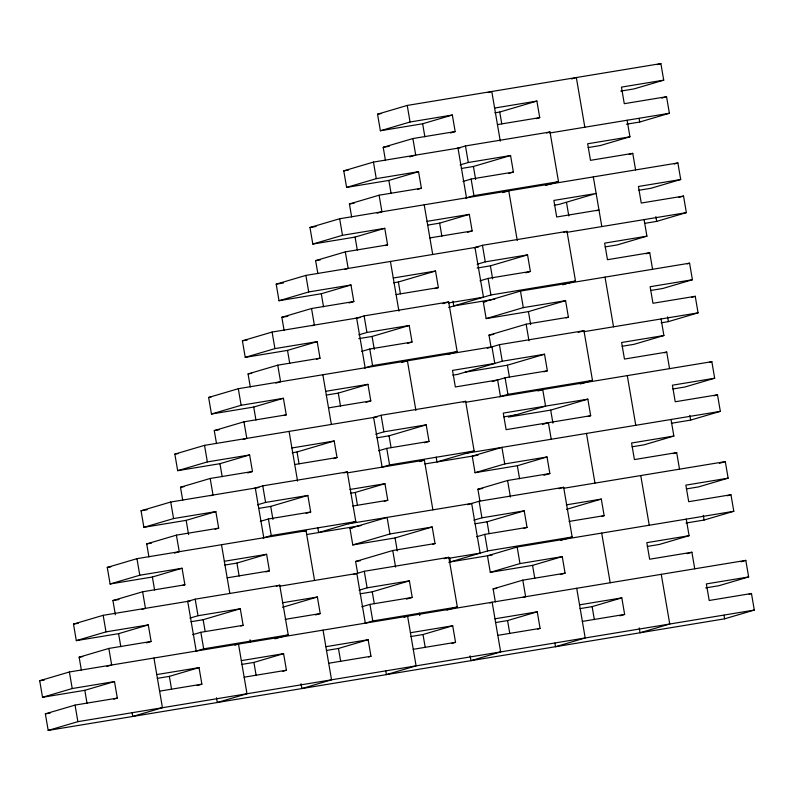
<?xml version="1.0" encoding="UTF-8"?>
<svg xmlns="http://www.w3.org/2000/svg" width="794" height="794" viewBox="0 0 794 794"><rect width="100%" height="100%" fill="white"/><g stroke="black" fill="none" stroke-linecap="round" stroke-linejoin="round"><path stroke-width="1.19" d="M450.416 132.985L455.17 131.576L452.342 115.021L422.646 123.775L380.376 130.752L377.547 114.187L407.233 105.433L660.886 63.589L663.724 80.154L634.029 88.908L620.749 91.102M488.221 92.541L491.784 91.489L500.28 141.163M380.376 130.752L410.061 121.998L452.342 115.021M571.591 78.943L576.335 77.534L584.831 127.219M657.323 64.642L660.886 63.589M494.91 112.827L499.744 112.033L536.893 101.076L539.721 117.631L536.238 118.663M385.427 160.319L383.204 147.307L412.89 138.553L455.17 131.576M417.823 189.29L421.386 188.238L418.557 171.673L388.862 180.427L346.591 187.404L343.762 170.849L373.448 162.085L460.411 147.744M409.783 156.865L415.719 155.118L412.89 138.553M457.334 148.339L465.463 145.937L550.014 131.993L558.5 181.667L545.736 185.439M346.591 187.404L376.277 178.65L418.557 171.673M661.799 98.109L666.553 96.709L669.382 113.274L639.696 122.028L626.406 124.221M546.53 133.015L550.014 131.993M460.163 164.894L468.291 162.502L510.562 155.525L513.4 172.09L508.756 173.459M461.344 168.477L473.423 166.482L510.562 155.525M351.643 216.98L349.42 203.969L379.105 195.205L421.386 188.238M462.991 181.459L471.12 179.057L513.4 172.09M385.229 245.584L387.601 244.889L384.772 228.325L355.077 237.088L312.806 244.056L309.978 227.501L339.663 218.747L677.878 162.949L680.706 179.513L651.011 188.267L638.932 190.262M627.101 120.241L629.94 136.806L600.244 145.56L588.165 147.555M377.19 213.169L381.944 211.77L379.105 195.205M465.83 198.014L473.949 195.622L558.5 181.667M312.806 244.056L342.492 235.302L384.772 228.325M629.205 154.413L632.768 153.361L635.597 169.926M502.83 192.595L508.765 190.848L517.261 240.522M427.559 225.129L439.638 223.134L469.323 214.38L472.152 230.935L467.398 232.344M317.858 273.632L315.635 260.621L345.321 251.867L387.601 244.889M674.314 164.001L677.878 162.949M349.062 302.941L353.816 301.541L350.988 284.986L321.302 293.74L279.022 300.718L276.193 284.153L305.879 275.399L478.603 246.904M344.596 269.474L348.159 268.422L345.321 251.867M279.022 300.718L308.707 291.954L350.988 284.986M596.661 210.698L598.984 210.013L556.703 216.99L553.875 200.435L596.155 193.458L559.006 204.415L554.172 205.209M474.316 247.698L482.444 245.296L566.995 231.352L575.491 281.026L562.718 284.798M678.781 197.468L683.535 196.068L686.363 212.633L656.678 221.387L644.599 223.382M563.512 232.374L566.995 231.352M393.556 282.783L398.389 281.989L435.539 271.032L438.367 287.597L434.884 288.619M284.073 330.284L281.85 317.272L311.536 308.519L353.816 301.541M477.144 264.253L485.273 261.861L527.553 254.884L530.382 271.449L525.737 272.818M477.115 268.035L490.404 265.841L527.553 254.884M316.469 359.245L320.032 358.193L317.203 341.638L287.517 350.392L245.237 357.369L242.408 340.805L272.094 332.051L360.268 317.501M311.992 325.778L314.374 325.074L311.536 308.519M479.983 280.818L488.102 278.416L530.382 271.449M355.98 318.295L364.109 315.903L448.66 301.958L457.155 351.633L447.866 354.372M644.093 219.601L646.921 236.165L617.236 244.919L605.147 246.914M245.237 357.369L274.923 348.606L317.203 341.638M442.853 303.665L448.66 301.958M448.65 307.457L490.93 294.981L575.491 281.026M358.809 334.86L366.937 332.458L409.218 325.49L412.046 342.045L407.401 343.415M646.187 253.772L649.75 252.72L652.579 269.285M566.092 317.908L568.415 317.223L565.586 300.658L528.437 311.615L486.166 318.593L483.328 302.028L520.477 291.07L689.579 263.181L692.418 279.736L662.722 288.5L650.643 290.485M358.779 338.641L372.068 336.448L409.218 325.49M250.289 386.936L248.065 373.924L277.751 365.171L320.032 358.193M361.637 351.414L369.766 349.023L412.046 342.045M283.875 415.55L286.247 414.845L283.418 398.29L253.733 407.044L211.452 414.021L208.624 397.457L238.309 388.703L491.962 346.859L494.801 363.424L452.52 370.391L455.349 386.956L497.63 379.979L500.458 396.543M486.166 318.593L523.306 307.635L565.586 300.658M275.836 383.135L280.59 381.725L277.751 365.171M687.207 263.876L689.579 263.181M364.476 367.979L372.594 365.577L457.155 351.633M211.452 414.021L241.138 405.268L283.418 398.29M491.01 346.978L488.995 335.147L526.144 324.19L568.415 317.223M401.615 362.521L407.411 360.804L415.907 410.488M487.327 348.229L499.426 344.656L583.977 330.711L592.473 380.386L580.265 383.988M326.205 395.094L338.284 393.099L367.969 384.346L370.798 400.901L366.054 402.3M216.504 443.588L214.281 430.576L243.966 421.822L286.247 414.845M691.683 297.353L695.246 296.301L698.075 312.856L668.389 321.62L661.144 322.811M578.171 332.418L583.977 330.711M247.708 472.906L252.462 471.507L249.634 454.942L219.948 463.696L177.667 470.673L174.839 454.118L204.524 445.355L377.249 416.86M543.88 371.83L547.364 370.808L544.535 354.243L502.255 361.22L457.652 374.381L452.818 375.175M243.242 439.439L246.805 438.387L243.966 421.822M465.105 372.178L507.386 365.2L544.535 354.243M177.667 470.673L207.353 461.919L249.634 454.942M492.32 381.547L505.083 377.775L547.364 370.808M372.962 417.654L381.09 415.262L465.641 401.317L474.137 450.992L436.988 461.949L436.154 457.106M661.074 318.96L663.903 335.525L634.217 344.278L622.139 346.273M463.319 402.002L465.641 401.317M292.202 452.749L297.035 451.955L334.185 440.998L337.013 457.552L333.53 458.585M182.719 500.25L180.496 487.238L210.192 478.474L252.462 471.507M499.793 396.732L507.922 394.34L592.473 380.386M375.79 434.219L383.919 431.817L426.199 424.85L429.028 441.404L424.383 442.774M664.36 352.784L666.732 352.079L669.56 368.644M537.985 390.966L542.739 389.566L545.567 406.121L508.418 417.078L550.699 410.111L587.838 399.154L590.676 415.709L588.354 416.393M376.971 437.802L389.05 435.807L426.199 424.85M215.114 529.211L218.678 528.159L215.849 511.594L186.163 520.358L143.883 527.325L141.054 510.77L170.74 502.016L258.913 487.466M210.638 495.734L213.02 495.039L210.192 478.474M378.629 450.774L386.747 448.382L429.028 441.404M254.626 488.26L262.754 485.859L347.306 471.914L355.801 521.598L318.652 532.556L317.818 527.702M143.883 527.325L173.568 518.571L215.849 511.594M709.469 362.372L711.841 361.667L714.669 378.232L684.984 386.986L672.905 388.981M343.822 472.946L347.306 471.914M381.457 467.338L389.586 464.937L474.137 450.992M257.454 504.815L265.583 502.423L307.864 495.446L310.692 512.011L306.047 513.381M542.461 424.433L548.396 422.686L551.225 439.241M419.649 461.572L424.403 460.163L432.889 509.847M258.636 508.398L270.714 506.403L307.864 495.446M148.935 556.902L146.711 543.89L176.407 535.136L218.678 528.159M350.432 493.253L355.265 492.459L384.951 483.705L387.78 500.26L384.217 501.312M260.293 521.38L268.412 518.978L310.692 512.011M182.521 585.515L184.893 584.811L182.064 568.256L152.379 577.01L110.098 583.987L107.269 567.422L136.955 558.668L306.057 530.769L314.553 580.454M174.482 553.09L179.236 551.691L176.407 535.136M713.935 395.839L717.498 394.787L720.337 411.352L690.641 420.105L671.317 423.291M504.756 463.934L501.917 447.379L472.232 456.133L475.06 472.698L504.756 463.934L547.026 456.967L549.855 473.522L543.92 475.278M263.122 537.945L271.24 535.543L355.801 521.598M110.098 583.987L139.784 575.223L182.064 568.256M475.06 472.698L517.341 465.721L547.026 456.967M303.685 531.474L306.057 530.769M479.913 501.083L477.899 489.253L507.584 480.499L549.855 473.522M349.956 528.357L387.095 517.4L389.933 533.965L352.784 544.922L349.956 528.357L352.367 527.96M224.851 565.05L236.93 563.065L266.615 554.301L269.444 570.866L265.881 571.918M115.358 614.735L112.927 600.542L142.622 591.788L184.893 584.811M671.029 419.48L673.858 436.045L644.172 444.799L632.093 446.794M467.507 504.676L479.11 501.252L563.661 487.308L572.156 536.982L560.544 540.406M146.364 642.862L151.108 641.463L148.28 624.908L118.594 633.662L76.313 640.639L73.485 624.074L103.17 615.32L190.143 600.969M141.888 609.395L145.451 608.343L142.622 591.788M673.123 453.652L676.687 452.6L679.515 469.165M559.016 488.677L563.661 487.308M352.784 544.922L395.055 537.945L432.204 526.988L435.033 543.543L432.71 544.227M187.056 601.564L195.185 599.172L279.736 585.228L288.232 634.902L274.962 638.813M473.82 520.209L481.938 517.817L524.219 510.84L527.047 527.395L523.564 528.427M76.313 640.639L105.999 631.875L148.28 624.908M474.991 523.792L487.069 521.797L524.219 510.84M357.637 573.308L355.613 561.477L392.762 550.52L435.033 543.543M276.252 586.25L279.736 585.228M189.885 618.129L198.014 615.727L240.294 608.76L243.123 625.315L240.8 626M719.374 463.359L725.309 461.612L728.138 478.167L698.452 486.921L686.373 488.915M566.489 509.361L601.306 499.089L604.145 515.653L601.822 516.338M476.648 536.774L484.777 534.372L527.047 527.395M353.35 574.499L364.287 571.273L448.838 557.328L457.334 607.003L446.883 610.09M191.066 621.702L203.145 619.717L240.294 608.76M81.365 670.205L79.142 657.194L108.838 648.44L151.108 641.463M444.203 558.698L448.838 557.328M282.555 607.281L317.382 597.009L320.21 613.573L315.575 614.943M192.724 634.684L200.842 632.292L243.123 625.315M113.76 699.167L117.323 698.115L114.495 681.56L84.809 690.314L42.529 697.291L39.7 680.726L69.386 671.972L745.804 560.385L748.643 576.95L718.947 585.704L705.668 587.897M448.799 562.38L487.605 550.937L572.156 536.982M358.997 590.23L367.116 587.838L409.396 580.861L412.225 597.416L406.419 599.133M106.912 666.404L111.666 664.995L108.838 648.44M728.138 478.167L685.867 485.144L688.696 501.699L730.966 494.731L733.805 511.286L517.152 547.026L487.456 555.78L490.285 572.345L532.566 565.368L562.251 556.614L565.08 573.169L560.336 574.578M360.168 593.813L372.247 591.818L409.396 580.861M195.552 651.249L203.681 648.847L288.232 634.902M42.529 697.291L72.214 688.537L114.495 681.56M727.403 495.774L730.966 494.731M361.826 606.795L369.954 604.393L412.225 597.416M234.935 645.125L238.498 644.073L246.984 693.758L217.298 702.511L216.484 697.787M490.285 572.345L519.981 563.591L562.251 556.614M157.281 678.364L169.36 676.369L199.046 667.615L201.875 684.17L197.13 685.569M748.643 576.95L706.362 583.918L709.191 600.482L751.471 593.505L754.3 610.07L724.614 618.824L48.196 730.411L45.357 713.846L75.053 705.092L117.323 698.115M685.996 523.038L704.109 520.04L733.805 511.286M364.654 623.35L372.783 620.958L457.334 607.003M495.347 601.912L493.124 588.9L522.809 580.146L565.08 573.169M404.037 617.236L407.6 616.184L416.086 665.858L386.4 674.622L385.785 670.98M241.833 664.409L253.911 662.424L283.597 653.661L286.436 670.225L282.872 671.277M686.254 519.127L689.083 535.692L659.397 544.446L647.318 546.441M48.196 730.411L77.881 721.657L754.3 610.07M489.779 602.934L492.151 602.229L500.647 651.914L470.951 660.668L470.127 655.824M326.384 650.465L338.462 648.47L368.148 639.716L370.987 656.271L368.605 656.975M523.266 597.406L525.638 596.711L522.809 580.146M687.167 553.656L691.911 552.247L694.74 568.812M410.935 636.52L423.013 634.525L452.709 625.761L455.538 642.326L451.975 643.378M495.486 622.565L507.565 620.571L537.26 611.817L540.089 628.382L537.717 629.076M741.06 561.785L745.804 560.385M580.047 608.621L592.126 606.626L621.811 597.872L624.64 614.427L619.886 615.826M749.089 594.21L751.471 593.505M377.547 114.187L381.17 113.592M494.612 108.044L536.893 101.076M663.724 80.154L621.444 87.122L624.273 103.686L666.553 96.709M497.441 124.608L539.721 117.631M383.204 147.307L389.249 146.314M549.795 132.995L669.382 113.274M343.762 170.849L348.586 170.045M629.94 136.806L587.659 143.774L590.488 160.338L632.768 153.361M349.42 203.969L354.253 203.165M309.978 227.501L316.012 226.498M427.043 221.357L469.323 214.38M680.706 179.513L638.426 186.481L641.254 203.046L683.535 196.068M429.872 237.912L472.152 230.935M315.635 260.621L320.468 259.827M566.787 232.354L686.363 212.633M276.193 284.153L283.438 282.962M393.258 278.009L435.539 271.032M646.921 236.165L604.641 243.133L607.47 259.698L649.75 252.72M396.097 294.564L438.367 287.597M281.85 317.272L287.894 316.28M448.451 302.961L483.477 297.184L474.981 247.5M242.408 340.805L247.242 340.011M494.851 299.159L453.791 305.938L452.977 301.204M483.328 302.028L485.749 301.631M692.418 279.736L650.137 286.713L652.966 303.268L695.246 296.301M248.065 373.924L251.688 373.329M488.995 335.147L493.828 334.353M583.769 331.713L698.075 312.856M208.624 397.457L211.035 397.06M325.689 391.313L367.969 384.346M663.903 335.525L621.623 342.492L624.461 359.057L666.732 352.079M328.527 407.878L370.798 400.901M214.281 430.576L219.114 429.782M465.433 402.32L711.841 361.667M174.839 454.118L178.461 453.513M291.904 447.965L334.185 440.998M587.838 399.154L503.287 413.098L506.125 429.663L590.676 415.709M714.669 378.232L672.399 385.199L675.228 401.764L717.498 394.787M503.803 416.87L515.882 414.885M294.743 464.53L337.013 457.552M180.496 487.238L184.119 486.633M347.097 472.916L424.403 460.163M466.673 453.195L720.337 411.352M141.054 510.77L147.088 509.768M424.909 463.944L478.057 455.17M349.926 489.481L384.951 483.705M673.858 436.045L631.577 443.012L634.406 459.577L676.687 452.6M352.754 506.036L387.78 500.26M146.711 543.89L151.545 543.096M477.899 489.253L482.722 488.459M348.338 523.792L471.656 503.456L480.142 553.13L448.739 558.311M563.452 488.31L725.309 461.612M107.269 567.422L110.892 566.827M306.573 534.541L360.923 525.578M224.345 561.279L266.615 554.301M389.933 533.965L432.204 526.988M566.281 504.865L601.306 499.089M227.173 577.834L269.444 570.866M569.109 521.43L604.145 515.653M112.927 600.542L118.971 599.549M355.613 561.477L360.446 560.683M279.528 586.23L356.834 573.476L365.319 623.151M73.485 624.074L78.318 623.28M492.29 554.986L450.456 561.894L449.851 558.341M282.356 602.785L317.382 597.009M689.083 535.692L646.802 542.669L649.641 559.224L691.911 552.247M285.185 619.35L320.21 613.573M79.142 657.194L82.765 656.598M493.124 588.9L496.746 588.304M39.7 680.726L44.533 679.932M156.775 674.582L199.046 667.615M241.326 660.638L283.597 653.661M325.877 646.693L368.148 639.716M410.429 632.739L452.709 625.761M494.98 618.794L537.26 611.817M579.531 604.839L621.811 597.872M159.604 691.147L201.875 684.17M244.155 677.193L286.436 670.225M328.706 663.248L370.987 656.271M413.257 649.303L455.538 642.326M497.808 635.349L540.089 628.382M582.369 621.404L624.64 614.427M45.357 713.846L50.191 713.052M639.091 118.475L639.696 122.028M655.864 216.653L656.678 221.387M689.837 415.371L690.641 420.105M724.009 615.271L724.614 618.824M703.305 515.316L704.109 520.04M667.575 316.885L668.389 321.62M593.317 176.893L601.812 226.578M627.29 375.612L635.776 425.296M661.253 574.34L669.749 624.015L640.063 632.768L639.23 627.925M640.758 475.556L649.244 525.231M605.028 277.126L613.524 326.81M566.529 202.619L568.812 215.948M586.478 433.435L594.964 483.109M601.703 533.082L610.189 582.756M592.126 606.626L594.349 619.638M499.744 112.033L501.768 123.854M550.699 410.111L552.922 423.123M576.702 588.285L585.198 637.959L555.502 646.723L554.887 643.09M528.437 311.615L530.66 324.627M520.477 291.07L523.306 307.635M526.144 324.19L528.973 340.755M473.423 166.482L475.646 179.494M490.404 265.841L492.627 278.853M507.386 365.2L509.411 377.031M465.463 145.937L468.291 162.502M471.12 179.057L473.949 195.622M482.444 245.296L485.273 261.861M488.102 278.416L490.93 294.981M499.426 344.656L502.255 361.22M505.083 377.775L507.922 394.34M517.341 465.721L519.564 478.732M532.566 565.368L534.789 578.379M457.999 148.141L466.495 197.815M507.584 480.499L510.413 497.054M517.152 547.026L519.981 563.591M422.646 123.775L424.869 136.786M439.638 223.134L441.861 236.146M507.565 620.571L509.798 633.582M487.069 521.797L489.094 533.628M479.11 501.252L481.938 517.817M484.777 534.372L487.605 550.937M407.233 105.433L410.061 121.998M424.214 204.792L432.71 254.477M388.862 180.427L391.095 193.438M398.389 281.989L400.414 293.82M373.448 162.085L376.277 178.65M390.43 261.444L398.925 311.129M355.077 237.088L357.31 250.1M372.068 336.448L374.292 349.459M389.05 435.807L391.075 447.637M419.361 613.117L419.768 615.539M423.013 634.525L425.237 647.537M364.109 315.903L366.937 332.458M369.766 349.023L372.594 365.577M381.09 415.262L383.919 431.817M386.747 448.382L389.586 464.937M395.055 537.945L397.278 550.957M339.663 218.747L342.492 235.302M356.645 318.106L365.141 367.781M373.627 417.465L382.122 467.14M392.762 550.52L395.591 567.085M321.302 293.74L323.525 306.752M338.284 393.099L340.507 406.111M355.265 492.459L357.489 505.47M372.247 591.818L374.272 603.648M364.287 571.273L367.116 587.838M369.954 604.393L372.783 620.958M305.879 275.399L308.707 291.954M322.86 374.758L331.356 424.433M287.517 350.392L289.741 363.404M338.462 648.47L340.686 661.481M297.035 451.955L299.06 463.785M272.094 332.051L274.923 348.606M289.076 431.41L297.571 481.085M323.049 630.128L331.535 679.813L301.849 688.567L301.025 683.723M253.733 407.044L255.956 420.056M270.714 506.403L272.938 519.415M262.754 485.859L265.583 502.423M268.412 518.978L271.24 535.543M238.309 388.703L241.138 405.268M255.291 488.062L263.787 537.746M219.948 463.696L222.171 476.708M236.93 563.065L239.153 576.067M250.05 639.805L250.457 642.227M253.911 662.424L256.134 675.436M204.524 445.355L207.353 461.919M221.506 544.714L229.803 593.217M186.163 520.358L188.585 534.551M203.145 619.717L205.17 631.548M195.185 599.172L198.014 615.727M200.842 632.292L203.681 648.847M170.74 502.016L173.568 518.571M187.721 601.376L196.217 651.05M152.379 577.01L154.602 590.021M169.36 676.369L171.583 689.381M136.955 558.668L139.784 575.223M153.937 658.028L162.433 707.702L132.747 716.466L132.122 712.823M118.594 633.662L120.817 646.673M103.17 615.32L105.999 631.875M84.809 690.314L87.032 703.325M69.386 671.972L72.214 688.537M75.053 705.092L77.881 721.657"/></g></svg>
